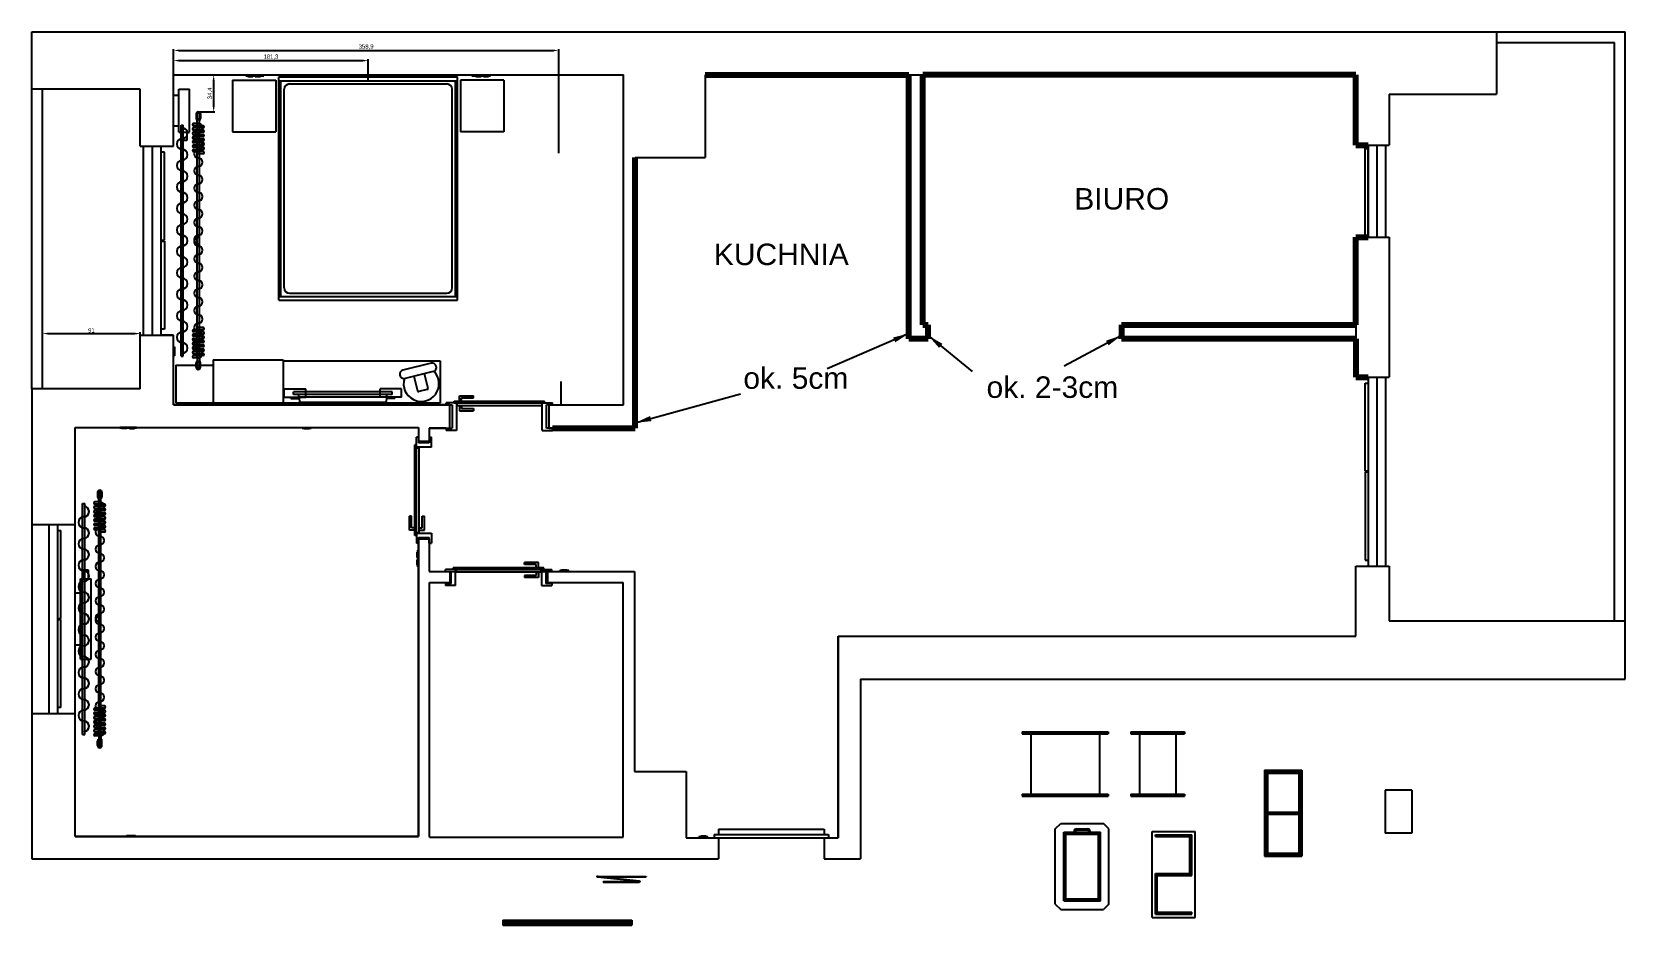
# Model space of a CAD drawing. Header units: millimetres. Extents: x 976 to 9349, y -1578 to 2211.
# Drawn here: x 5119 to 6603, y 1379 to 2211 of the extents above; entities that cross this region are included whole.
import ezdxf

# ---------------------------------------------------------------- set-up
doc = ezdxf.new("R2010")
doc.units = ezdxf.units.MM
for name, color, linetype in [('Drzwi', 34, 'Continuous'), ('Elektryka - obudowy', 174, 'Continuous'), ('Grzejniki', 12, 'Continuous'), ('Listwy', 42, 'Continuous'), ('Meble', 42, 'Continuous'), ('Meble wnętrze', 52, 'Continuous'), ('Okna', 7, 'Continuous'), ('Płytki', 254, 'Continuous'), ('Szkic', 6, 'Continuous'), ('Urządzenia', 183, 'Continuous'), ('Zasłony', 9, 'Continuous'), ('Ściany', 7, 'Continuous')]:
    doc.layers.add(name, color=color, linetype=linetype)
doc.dimstyles.new('ISO-25', dxfattribs={"dimtxt": 4, "dimasz": 5, "dimexe": 1.25, "dimexo": 0.625, "dimgap": 1, "dimtad": 1, "dimtxsty": 'Standard', "dimcen": 2.5, "dimadec": 0, "dimazin": 0, "dimtfac": 1, "dimtmove": 0, "dimatfit": 3, "dimfxl": 1, "dimarcsym": 0})

# ---------------------------------------------------------------- blocks, each defined once
blk = doc.blocks.new('Z$W@#18007')
for p, q in [((5, 75), (15, 75)), ((5, 0), (5, 75)), ((7.5, 75), (7.5, 83)), ((12.5, 83), (7.5, 83)), ((12.5, 75), (12.5, 83)), ((15, 0), (15, 75)), ((0, 61.7), (5, 61.7)), ((0, 13.3), (5, 13.3)), ((5, 0), (15, 0))]:
    blk.add_line(p, q)
blk = doc.blocks.new('Z$W@#11337')
for p, q in [((5, 48), (15, 48)), ((5, 8), (5, 48)), ((15, 8), (15, 48)), ((0, 42.3), (5, 42.3)), ((0, 13.7), (5, 13.7)), ((5, 8), (15, 8)), ((7.5, 8), (7.5, 0)), ((12.5, 0), (7.5, 0)), ((12.5, 8), (12.5, 0))]:
    blk.add_line(p, q)
blk = doc.blocks.new('Z$W@#27753')
for p, q in [((0, 0), (0, 176)), ((8, 0), (8, 176)), ((11, 170.5), (8, 170.5)), ((11, 88.5), (11, 170.5)), ((8, 88.5), (11, 88.5)), ((8, 87.5), (11, 87.5)), ((11, 87.5), (11, 5.5)), ((11, 5.5), (8, 5.5))]:
    blk.add_line(p, q)
blk = doc.blocks.new('Z$W@#10383')
for p, q in [((0, 176), (8, 176)), ((0, 0), (8, 0))]:
    blk.add_line(p, q)
blk.add_blockref('Z$W@#27753', (0, 0))
blk = doc.blocks.new('Z$W@#14945')
for p, q in [((0, 88.5), (0, 170.5)), ((0, 170.5), (3, 170.5)), ((3, 176), (3, 0)), ((11, 176), (11, 0)), ((3, 88.5), (0, 88.5)), ((3, 87.5), (0, 87.5)), ((0, 87.5), (0, 5.5)), ((0, 5.5), (3, 5.5))]:
    blk.add_line(p, q)
blk = doc.blocks.new('Z$W@#8909')
for p, q in [((3, 176), (11, 176)), ((3, 0), (11, 0))]:
    blk.add_line(p, q)
blk.add_blockref('Z$W@#14945', (0, 0))
blk = doc.blocks.new('Z$W@#9758')
for p, q in [((0, 0.3), (0, 82.3)), ((0, 82.3), (3, 82.3)), ((3, 85.6), (3, 0)), ((3, 85.6), (11, 85.6)), ((3, 0.3), (3, 85.3)), ((11, 85.6), (11, 0)), ((3, 0.3), (0, 0.3)), ((3, 0), (11, 0))]:
    blk.add_line(p, q)
blk = doc.blocks.new('Z$W@#24221')
for p, q in [((0, 0), (0, 176)), ((8, 0), (8, 176)), ((8, 170.5), (11, 170.5)), ((11, 88.5), (11, 170.5)), ((8, 88.5), (11, 88.5)), ((8, 87.5), (11, 87.5)), ((11, 5.5), (11, 87.5)), ((11, 5.5), (8, 5.5))]:
    blk.add_line(p, q)
blk = doc.blocks.new('Z$W@#18588')
for p, q in [((0, 176), (8, 176)), ((0, 0), (8, 0))]:
    blk.add_line(p, q)
blk.add_blockref('Z$W@#24221', (0, 0))
blk = doc.blocks.new('Z$W@#16413')
at = {"layer": 'Drzwi'}
for p, q in [((0, 3), (0, 0)), ((0, 3), (106.5, 3)), ((0, 0), (106.5, 0)), ((4, 8), (4, 3)), ((4, 8), (102.5, 8)), ((102.5, 8), (102.5, 3)), ((106.5, 3), (106.5, 0))]:
    blk.add_line(p, q, dxfattribs=at)
blk = doc.blocks.new('Z$W@#23622')
for p, q in [((0, 0), (0, 208)), ((0, 208), (166.5, 208)), ((166.5, 0), (166.5, 208)), ((0, 204.5), (166.5, 204.5)), ((2, 3.5), (2, 204.5)), ((5, 11.5), (5, 196.5)), ((10, 201.5), (156.5, 201.5)), ((161.5, 11.5), (161.5, 196.5)), ((164.5, 3.5), (164.5, 204.5)), ((0, 3.5), (166.5, 3.5)), ((0, 0), (166.5, 0)), ((10, 6.5), (156.5, 6.5))]:
    blk.add_line(p, q)
for centre, start, end in [((10, 196.5), 90, 180), ((156.5, 196.5), 0, 90), ((10, 11.5), 180, 270), ((156.5, 11.5), 270, 0)]:
    blk.add_arc(centre, 5, start, end)
blk = doc.blocks.new('Z$W@#19815')
for p, q in [((0, 39), (0, 0)), ((0, 39), (146.5, 39)), ((146.5, 39), (146.5, 0)), ((0, 0), (146.5, 0))]:
    blk.add_line(p, q)
blk = doc.blocks.new('Z$W@#22888')
for p, q in [((0, 40), (0, 0)), ((0, 40), (65, 40)), ((65, 40), (65, 0)), ((0, 0), (65, 0))]:
    blk.add_line(p, q)
blk = doc.blocks.new('Z$W@#19156')
for p, q in [((0, 35), (0, 0)), ((0, 35), (35, 35)), ((35, 35), (35, 0)), ((0, 0), (35, 0))]:
    blk.add_line(p, q)
blk = doc.blocks.new('Z$W@#16202')
for p, q in [((0, 48.2), (0, 0)), ((0, 48.2), (40.5, 48.2)), ((40.5, 48.2), (40.5, 0)), ((0, 0), (40.5, 0))]:
    blk.add_line(p, q)
blk = doc.blocks.new('Z$W@#22646')
for p, q in [((0, 2.3), (0, 1.3)), ((0, 2.3), (62, 2.3)), ((0, 1.3), (62, 1.3)), ((29, 2.3), (29, 0)), ((29, 0), (31, 0)), ((31, 2.3), (31, 0)), ((49, 2.3), (49, 0)), ((49, 0), (51, 0)), ((51, 2.3), (51, 0)), ((62, 2.3), (62, 1.3))]:
    blk.add_line(p, q)
blk = doc.blocks.new('Z$W@#26362')
for p, q in [((0, 2.5), (92, 2.5)), ((0, 2.5), (0, 0)), ((0, 0), (92, 0)), ((5, 5), (6, 10)), ((5, 5), (87, 5)), ((5, 5), (5, 2.5)), ((6, 10), (86, 10)), ((87, 5), (86, 10)), ((87, 5), (87, 2.5)), ((92, 2.5), (92, 0))]:
    blk.add_line(p, q)
blk = doc.blocks.new('Z$W@#28433')
for p, q in [((12.5, 8), (12.5, 22)), ((13.5, 23), (21.5, 23)), ((22.5, 8), (22.5, 22)), ((1, 4), (1, 4)), ((4, 8), (31, 8)), ((4, 0), (31, 0)), ((35, 4), (35, 4))]:
    blk.add_line(p, q)
for centre, radius, start, end in [((17.5, 16.5), 16.5, 328.8004, 211.1996), ((13.5, 22), 1, 90, 180), ((21.5, 22), 1, 0, 90), ((4, 4), 4, 90, 180), ((4, 4), 4, 180, 270), ((31, 4), 4, 0, 90), ((31, 4), 4, 270, 0)]:
    blk.add_arc(centre, radius, start, end)
blk = doc.blocks.new('Z$W@#29869')
for p, q in [((1, 20), (9, 20)), ((1, 20), (1, 0)), ((9, 20), (9, 0)), ((0, 13.75), (0, 6.25)), ((0, 13.75), (1, 13.75)), ((0, 6.25), (1, 6.25)), ((1, 0), (9, 0))]:
    blk.add_line(p, q)
blk = doc.blocks.new('Z$W@#13655')
for p, q in [((12.5, 21.4), (227.5, 21.4)), ((12.5, 21.4), (12.5, 19.4)), ((12.5, 19.4), (227.5, 19.4)), ((227.5, 21.4), (227.5, 19.4)), ((2, 7.4), (6.3, 7.4)), ((2, 6.4), (6.3, 6.4)), ((2, 4.4), (6.3, 4.4)), ((2, 3.4), (6.3, 3.4)), ((11, 6.4), (8, 6.4)), ((11, 4.4), (8, 4.4)), ((11, 5.4), (11, 9.9)), ((11, 4.4), (11, 6.4)), ((11, 6.4), (229, 6.4)), ((11, 4.4), (229, 4.4)), ((13, 1), (13, 9.9)), ((13, 5.4), (13, 9.9)), ((15, 1), (15, 9.9)), ((15, 5.4), (15, 9.9)), ((17, 1), (17, 9.9)), ((17, 5.4), (17, 9.9)), ((19, 1), (19, 9.9)), ((19, 5.4), (19, 9.9)), ((21, 1), (21, 9.9)), ((21, 5.4), (21, 9.9)), ((23, 1), (23, 9.9)), ((23, 5.4), (23, 9.9)), ((25, 1), (25, 9.9)), ((25, 5.4), (25, 9.9)), ((27, 1), (27, 9.9)), ((27, 5.4), (27, 9.9)), ((29, 1), (29, 9.9)), ((29, 5.4), (29, 9.9)), ((31, 1), (31, 9.9)), ((31, 5.4), (31, 9.9)), ((33, 1), (33, 9.9)), ((33, 5.4), (33, 9.9)), ((35, 5.4), (35, 9.9)), ((35, 1), (35, 5.4)), ((37, 1), (37, 9.9)), ((37, 5.4), (37, 9.9)), ((39, 1), (39, 5.4)), ((201, 1), (201, 5.4)), ((203, 1), (203, 9.9)), ((203, 5.4), (203, 9.9)), ((205, 5.4), (205, 9.9)), ((205, 1), (205, 5.4)), ((207, 1), (207, 9.9)), ((207, 5.4), (207, 9.9)), ((209, 1), (209, 9.9)), ((209, 5.4), (209, 9.9)), ((211, 1), (211, 9.9)), ((211, 5.4), (211, 9.9)), ((213, 1), (213, 9.9)), ((213, 5.4), (213, 9.9)), ((215, 1), (215, 9.9)), ((215, 5.4), (215, 9.9)), ((217, 1), (217, 9.9)), ((217, 5.4), (217, 9.9)), ((219, 1), (219, 9.9)), ((219, 5.4), (219, 9.9)), ((221, 1), (221, 9.9)), ((221, 5.4), (221, 9.9)), ((223, 1), (223, 9.9)), ((223, 5.4), (223, 9.9)), ((225, 1), (225, 9.9)), ((225, 5.4), (225, 9.9)), ((227, 1), (227, 9.9)), ((227, 5.4), (227, 9.9)), ((229, 5.4), (229, 9.9)), ((229, 4.4), (229, 6.4)), ((229, 6.4), (232, 6.4)), ((229, 4.4), (232, 4.4)), ((238, 7.4), (233.7, 7.4)), ((238, 6.4), (233.7, 6.4)), ((238, 4.4), (233.7, 4.4)), ((238, 3.4), (233.7, 3.4))]:
    blk.add_line(p, q)
for centre, radius, start, end in [((20, 20.4), 5, 180, 0), ((30, 20.4), 5, 0, 180), ((40, 20.4), 5, 180, 0), ((50, 20.4), 5, 0, 180), ((60, 20.4), 5, 180, 0), ((70, 20.4), 5, 0, 180), ((80, 20.4), 5, 180, 0), ((90, 20.4), 5, 0, 180), ((100, 20.4), 5, 180, 0), ((110, 20.4), 5, 0, 180), ((120, 20.4), 5, 180, 0), ((130, 20.4), 5, 0, 180), ((140, 20.4), 5, 180, 0), ((150, 20.4), 5, 0, 180), ((160, 20.4), 5, 180, 0), ((170, 20.4), 5, 0, 180), ((180, 20.4), 5, 180, 0), ((190, 20.4), 5, 0, 180), ((200, 20.4), 5, 180, 0), ((210, 20.4), 5, 0, 180), ((220, 20.4), 5, 180, 0), ((2, 5.4), 2, 90, 270), ((2, 5.4), 1, 90, 270), ((6.3, 5.4), 2, 30, 90), ((6.3, 5.4), 1, 270, 90), ((6.3, 5.4), 2, 270, 330), ((12, 9.9), 1, 0, 180), ((15, 5.4), 4, 180, 0), ((14, 1), 1, 180, 0), ((16, 9.9), 1, 0, 180), ((18, 1), 1, 180, 0), ((20, 9.9), 1, 0, 180), ((23, 5.4), 4, 0, 180), ((22, 1), 1, 180, 0), ((24, 9.9), 1, 0, 180), ((26, 1), 1, 180, 0), ((28, 9.9), 1, 0, 180), ((31, 5.4), 4, 180, 0), ((30, 1), 1, 180, 0), ((32, 9.9), 1, 0, 180), ((34, 1), 1, 180, 0), ((36, 9.9), 1, 0, 180), ((39, 5.4), 4, 0, 180), ((38, 1), 1, 180, 0), ((47, 5.4), 4, 180, 0), ((55, 5.4), 4, 0, 180), ((63, 5.4), 4, 180, 0), ((71, 5.4), 4, 0, 180), ((79, 5.4), 4, 180, 0), ((87, 5.4), 4, 0, 180), ((95, 5.4), 4, 180, 0), ((103, 5.4), 4, 0, 180), ((111, 5.4), 4, 180, 0), ((119, 5.4), 4, 0, 180), ((121, 5.4), 4, 0, 180), ((129, 5.4), 4, 180, 0), ((137, 5.4), 4, 0, 180), ((145, 5.4), 4, 180, 0), ((153, 5.4), 4, 0, 180), ((161, 5.4), 4, 180, 0), ((169, 5.4), 4, 0, 180), ((177, 5.4), 4, 180, 0), ((185, 5.4), 4, 0, 180), ((193, 5.4), 4, 180, 0), ((201, 5.4), 4, 0, 180), ((202, 1), 1, 180, 0), ((204, 9.9), 1, 0, 180), ((209, 5.4), 4, 180, 0), ((209, 5.4), 4, 180, 0), ((206, 1), 1, 180, 0), ((208, 9.9), 1, 0, 180), ((210, 1), 1, 180, 0), ((212, 9.9), 1, 0, 180), ((217, 5.4), 4, 0, 180), ((214, 1), 1, 180, 0), ((216, 9.9), 1, 0, 180), ((218, 1), 1, 180, 0), ((220, 9.9), 1, 0, 180), ((225, 5.4), 4, 180, 0), ((225, 5.4), 4, 180, 0), ((222, 1), 1, 180, 0), ((224, 9.9), 1, 0, 180), ((226, 1), 1, 180, 0), ((228, 9.9), 1, 0, 180), ((233.7, 5.4), 2, 90, 150), ((233.7, 5.4), 2, 210, 270), ((233.7, 5.4), 1, 90, 270), ((238, 5.4), 2, 270, 90), ((238, 5.4), 1, 270, 90)]:
    blk.add_arc(centre, radius, start, end)
blk = doc.blocks.new('Z$W@#10035')
for p, q in [((0, 1.5), (0, 0.6)), ((0, 1.5), (22.6, 1.5)), ((0, 0.6), (22.6, 0.6)), ((1.75, 0.6), (1.75, 0)), ((1.75, 0), (6.65, 0)), ((6.65, 0.6), (6.65, 0)), ((8.85, 0.6), (8.85, 0)), ((8.85, 0), (13.75, 0)), ((13.75, 0.6), (13.75, 0)), ((15.95, 0.6), (15.95, 0)), ((15.95, 0), (20.85, 0)), ((20.85, 0.6), (20.85, 0)), ((22.6, 1.5), (22.6, 0.6))]:
    blk.add_line(p, q)
blk = doc.blocks.new('Z$W@#1792')
for p, q in [((0, 1.5), (0, 0.6)), ((0, 1.5), (8.4, 1.5)), ((0, 0.6), (8.4, 0.6)), ((1.75, 0.6), (1.75, 0)), ((1.75, 0), (6.65, 0)), ((6.65, 0.6), (6.65, 0)), ((8.4, 1.5), (8.4, 0.6))]:
    blk.add_line(p, q)
blk = doc.blocks.new('Z$W@#19311')
for p, q in [((0, 1), (0, 0.1)), ((0, 1), (8.4, 1)), ((0, 0.1), (8.4, 0.1)), ((1.95, 0.1), (1.95, 0)), ((1.95, 0), (6.45, 0)), ((6.45, 0.1), (6.45, 0)), ((8.4, 1), (8.4, 0.1))]:
    blk.add_line(p, q)
blk = doc.blocks.new('Z$W@#16244')
for p, q in [((0, 1.5), (0, 0.6)), ((0, 1.5), (15.5, 1.5)), ((0, 0.6), (15.5, 0.6)), ((1.75, 0.6), (1.75, 0)), ((1.75, 0), (6.65, 0)), ((6.65, 0.6), (6.65, 0)), ((8.85, 0.6), (8.85, 0)), ((8.85, 0), (13.75, 0)), ((13.75, 0.6), (13.75, 0)), ((15.5, 1.5), (15.5, 0.6))]:
    blk.add_line(p, q)
blk = doc.blocks.new('Z$W@#30383')
for p, q in [((0, 1), (0, 0.1)), ((0, 1), (15.5, 1)), ((0, 0.1), (15.5, 0.1)), ((1.95, 0.1), (1.95, 0)), ((6.45, 0), (1.95, 0)), ((6.45, 0.1), (6.45, 0)), ((9.05, 0.1), (9.05, 0)), ((9.05, 0), (13.55, 0)), ((13.55, 0.1), (13.55, 0)), ((15.5, 1), (15.5, 0.1))]:
    blk.add_line(p, q)
blk = doc.blocks.new('Z$W@#18128')
for p, q in [((0, 1.5), (0, 0.6)), ((0, 1.5), (8.4, 1.5)), ((0, 0.6), (8.4, 0.6)), ((1.75, 0.6), (1.75, 0)), ((1.75, 0), (6.65, 0)), ((6.65, 0.6), (6.65, 0)), ((8.4, 1.5), (8.4, 0.6))]:
    blk.add_line(p, q)
blk = doc.blocks.new('Z$W@#24129')
for p, q in [((12.35, 32.2), (25.35, 32.2)), ((12.35, 27.2), (12.35, 32.2)), ((14.35, 30.2), (25.35, 30.2)), ((14.35, 27.2), (14.35, 30.2)), ((25.35, 30.2), (25.35, 32.2)), ((0, 23.7), (0, 25.7)), ((9.5, 25.7), (0, 25.7)), ((0, 23.7), (5.5, 23.7)), ((5.5, 23.7), (5.5, 2)), ((7.35, 25.7), (7.35, 27.2)), ((7.35, 27.2), (91.65, 27.2)), ((7.35, 25.7), (91.65, 25.7)), ((9.5, 25.7), (9.5, 0)), ((10, 25.7), (10, 23.2)), ((10, 23.2), (89, 23.2)), ((12.35, 23.2), (12.35, 18.2)), ((12.35, 18.2), (25.35, 18.2)), ((14.35, 23.2), (14.35, 20.2)), ((14.35, 20.2), (25.35, 20.2)), ((25.35, 20.2), (25.35, 18.2)), ((89, 25.7), (89, 23.2)), ((89.5, 0), (89.5, 25.7)), ((89.5, 25.7), (99, 25.7)), ((91.65, 25.7), (91.65, 27.2)), ((99, 23.7), (93.5, 23.7)), ((93.5, 2), (93.5, 23.7)), ((99, 23.7), (99, 25.7)), ((0, 2), (5.5, 2)), ((0, 2), (0, 0)), ((9.5, 0), (0, 0)), ((89.5, 0), (99, 0)), ((99, 2), (93.5, 2)), ((99, 2), (99, 0))]:
    blk.add_line(p, q)
blk = doc.blocks.new('Z$W@#22296')
for p, q in [((0, 12), (0, 14)), ((0, 12), (5.5, 12)), ((0, 2), (5.5, 2)), ((0, 2), (0, 0)), ((5.5, 12), (5.5, 2))]:
    blk.add_line(p, q)
at = {"layer": 'Drzwi'}
for p, q in [((7.35, 14), (7.35, 15.5)), ((7.35, 15.5), (91.65, 15.5)), ((12.35, 20.5), (25.35, 20.5)), ((12.35, 15.5), (12.35, 20.5)), ((14.35, 18.5), (25.35, 18.5)), ((14.35, 15.5), (14.35, 18.5)), ((25.35, 18.5), (25.35, 20.5)), ((91.65, 14), (91.65, 15.5)), ((9.5, 14), (0, 14)), ((9.5, 0), (0, 0)), ((7.35, 14), (91.65, 14)), ((9.5, 14), (9.5, 0)), ((10, 14), (10, 11.5)), ((10, 11.5), (89, 11.5)), ((12.35, 11.5), (12.35, 6.5)), ((12.35, 6.5), (25.35, 6.5)), ((14.35, 11.5), (14.35, 8.5)), ((14.35, 8.5), (25.35, 8.5)), ((25.35, 8.5), (25.35, 6.5)), ((89, 14), (89, 11.5)), ((89.5, 0), (89.5, 14)), ((89.5, 14), (99, 14)), ((89.5, 0), (99, 0)), ((99, 12), (93.5, 12)), ((93.5, 2), (93.5, 12)), ((99, 2), (93.5, 2)), ((99, 12), (99, 14)), ((99, 2), (99, 0))]:
    blk.add_line(p, q, dxfattribs=at)
blk = doc.blocks.new('Z$W@#29855')
for p, q in [((0, 13), (0, 15)), ((9.5, 15), (0, 15)), ((7.35, 15), (7.35, 16.5)), ((9.5, 15), (9.5, 0)), ((10, 15), (10, 12.5)), ((12.35, 16.5), (12.35, 21.5)), ((14.35, 16.5), (14.35, 19.5)), ((0, 13), (5.5, 13)), ((0, 2), (5.5, 2)), ((0, 2), (0, 0)), ((9.5, 0), (0, 0)), ((5.5, 13), (5.5, 2)), ((12.35, 12.5), (12.35, 7.5)), ((14.35, 12.5), (14.35, 9.5))]:
    blk.add_line(p, q)
at = {"layer": 'Drzwi'}
for p, q in [((7.35, 16.5), (91.65, 16.5)), ((7.35, 15), (91.65, 15)), ((12.35, 21.5), (25.35, 21.5)), ((14.35, 19.5), (25.35, 19.5)), ((25.35, 19.5), (25.35, 21.5)), ((89, 15), (89, 12.5)), ((89.5, 0), (89.5, 15)), ((89.5, 15), (99, 15)), ((91.65, 15), (91.65, 16.5)), ((99, 13), (99, 15)), ((10, 12.5), (89, 12.5)), ((12.35, 7.5), (25.35, 7.5)), ((14.35, 9.5), (25.35, 9.5)), ((25.35, 9.5), (25.35, 7.5)), ((89.5, 0), (99, 0)), ((99, 13), (93.5, 13)), ((93.5, 2), (93.5, 13)), ((99, 2), (93.5, 2)), ((99, 2), (99, 0))]:
    blk.add_line(p, q, dxfattribs=at)
blk = doc.blocks.new('*D603')
at = {"color": 0, "lineweight": -2}
for p, q in [((5250.7, 2171.2), (5250.7, 2194.7)), ((5255.7, 2193.4), (5604.6, 2193.4)), ((5609.6, 2097.8), (5609.6, 2194.7))]:
    blk.add_line(p, q, dxfattribs=at)
at = {"color": 0}
for points in [[(5255.7, 2194.2), (5255.7, 2192.6), (5250.7, 2193.4)], [(5604.6, 2192.6), (5604.6, 2194.2), (5609.6, 2193.4)]]:
    blk.add_solid(points, dxfattribs=at)
at = {"layer": 'Defpoints', "color": 0}
for p in [(5609.6, 2193.4), (5250.7, 2170.6), (5609.6, 2097.2)]:
    blk.add_point(p, dxfattribs=at)
at = {"color": 0, "insert": (5430.1, 2196.7), "char_height": 4, "attachment_point": 5}
blk.add_mtext('358,9', dxfattribs=at)
blk = doc.blocks.new('*D604')
at = {"color": 0, "lineweight": -2}
for p, q in [((132, 787.3), (132, 806.6)), ((137, 805.3), (308.3, 805.3)), ((313.3, 787.2), (313.3, 806.6))]:
    blk.add_line(p, q, dxfattribs=at)
at = {"color": 0}
for points in [[(137, 806.2), (137, 804.5), (132, 805.3)], [(308.3, 804.5), (308.3, 806.2), (313.3, 805.3)]]:
    blk.add_solid(points, dxfattribs=at)
at = {"layer": 'Defpoints', "color": 0}
for p in [(313.3, 805.3), (132, 786.7), (313.3, 786.6)]:
    blk.add_point(p, dxfattribs=at)
at = {"color": 0, "insert": (222.7, 808.7), "char_height": 4, "attachment_point": 5}
blk.add_mtext('181,3', dxfattribs=at)
blk = doc.blocks.new('*D605')
at = {"color": 0, "lineweight": -2}
for p, q in [((158.8, 792), (170.6, 792)), ((169.4, 762.6), (169.4, 787)), ((155.6, 757.6), (170.6, 757.6))]:
    blk.add_line(p, q, dxfattribs=at)
at = {"color": 0}
for points in [[(170.2, 787), (168.5, 787), (169.4, 792)], [(168.5, 762.6), (170.2, 762.6), (169.4, 757.6)]]:
    blk.add_solid(points, dxfattribs=at)
at = {"layer": 'Defpoints', "color": 0}
for p in [(158.2, 792), (169.4, 792), (155, 757.6)]:
    blk.add_point(p, dxfattribs=at)
at = {"color": 0, "insert": (166, 774.8), "char_height": 4, "attachment_point": 5, "rotation": 90}
blk.add_mtext('34,4', dxfattribs=at)
blk = doc.blocks.new('*D612')
at = {"layer": 'Defpoints', "color": 0}
for p in [(101, 551), (101, 524.6), (10, 519.4)]:
    blk.add_point(p, dxfattribs=at)
at = {"layer": 'Szkic', "color": 0, "lineweight": -2}
for p, q in [((10, 520.1), (10, 552.3)), ((15, 551), (96, 551)), ((101, 525.2), (101, 552.3))]:
    blk.add_line(p, q, dxfattribs=at)
at = {"layer": 'Szkic', "color": 0}
for points in [[(15, 551.9), (15, 550.2), (10, 551)], [(96, 550.2), (96, 551.9), (101, 551)]]:
    blk.add_solid(points, dxfattribs=at)
at = {"layer": 'Szkic', "color": 0, "insert": (55.5, 554), "char_height": 4, "attachment_point": 5}
blk.add_mtext('91', dxfattribs=at)

msp = doc.modelspace()

# ---------------------------------------------------------------- linework, layer by layer
for p, q in [((5118.697, 2210.704), (6483.197, 2210.704)), ((6483.197, 2210.704), (6483.197, 2152.604)), ((6483.197, 2210.704), (6602.997, 2210.704)), ((6483.197, 2200.704), (6592.997, 2200.704)), ((6592.997, 1662.104), (6592.997, 2200.704)), ((6602.997, 1607.804), (6602.997, 2210.704)), ((5250.697, 2170.604), (5669.997, 2170.604)), ((5669.997, 1863.204), (5669.997, 2170.604)), ((5745.797, 2170.704), (6352.197, 2170.704)), ((5745.797, 2170.704), (5745.797, 2093.704)), ((5935.797, 1924.704), (5935.797, 2170.704)), ((5935.797, 1924.704), (5935.797, 2170.704)), ((5948.797, 2170.704), (5948.797, 1937.704)), ((6352.197, 2170.704), (5948.797, 2170.704)), ((5948.797, 2170.704), (5948.797, 1937.704)), ((6352.197, 2170.704), (6352.197, 2105.204)), ((6352.197, 2105.204), (6352.197, 2170.704)), ((6383.197, 2152.604), (6483.197, 2152.604)), ((6383.197, 2152.604), (6383.197, 2105.204)), ((5680.797, 2093.704), (5680.797, 1841.504)), ((5680.797, 2093.704), (5680.797, 1841.504)), ((5680.797, 2093.704), (5745.797, 2093.704)), ((6352.197, 2105.204), (6383.197, 2105.204)), ((6363.697, 2105.204), (6352.197, 2105.204)), ((6380.197, 2019.604), (6380.197, 2105.204)), ((6352.197, 2019.604), (6383.197, 2019.604)), ((6352.197, 2019.604), (6352.197, 1889.104)), ((6352.197, 2019.604), (6363.697, 2019.604)), ((6383.197, 2019.604), (6383.197, 1889.104)), ((5948.797, 1937.704), (5953.797, 1937.704)), ((5948.797, 1937.704), (5953.797, 1937.704)), ((5953.797, 1937.704), (5953.797, 1924.704)), ((5935.797, 1924.704), (5953.797, 1924.704)), ((5953.797, 1924.704), (5935.797, 1924.704)), ((6133.797, 1924.704), (6352.197, 1924.704)), ((6352.197, 1924.704), (6133.797, 1924.704)), ((6352.197, 1889.104), (6352.197, 1924.704)), ((5611.428, 1885.131), (5611.428, 1863.204)), ((5669.997, 1863.204), (5669.997, 1885.204)), ((6352.197, 1889.104), (6383.197, 1889.104)), ((6363.697, 1889.104), (6352.197, 1889.104)), ((6380.197, 1713.104), (6380.197, 1889.104)), ((5600.497, 1863.204), (5669.997, 1863.204)), ((5600.497, 1841.504), (5600.497, 1863.204)), ((5600.497, 1863.204), (5669.997, 1863.204)), ((5600.497, 1841.504), (5680.797, 1841.504)), ((5680.797, 1841.504), (5603.747, 1841.504)), ((5507.997, 1707.904), (5598.947, 1707.904)), ((5549.997, 1707.904), (5597.894, 1707.904)), ((5597.947, 1707.904), (5597.947, 1696.904)), ((5598.947, 1707.904), (5598.947, 1697.904)), ((5598.947, 1707.904), (5680.197, 1707.904)), ((5602.972, 1707.904), (5680.197, 1707.904)), ((5680.197, 1707.904), (5680.197, 1521.704)), ((5680.197, 1707.904), (5680.197, 1523.504)), ((6352.197, 1713.104), (6383.197, 1713.104)), ((6352.197, 1647.804), (6352.197, 1713.104)), ((6352.197, 1647.804), (6352.197, 1713.104)), ((6352.197, 1713.104), (6363.697, 1713.104)), ((6383.197, 1713.104), (6383.197, 1662.104)), ((5598.947, 1697.904), (5669.497, 1697.904)), ((5669.497, 1460.604), (5669.497, 1697.904)), ((5869.897, 1647.804), (5869.897, 1647.904)), ((5869.897, 1647.804), (5869.897, 1459.904)), ((5869.897, 1647.804), (6352.197, 1647.804)), ((5869.897, 1459.904), (5869.897, 1647.804)), ((5869.897, 1647.804), (6352.197, 1647.804)), ((6383.197, 1662.104), (6602.997, 1662.104)), ((5890.797, 1607.804), (6602.997, 1607.804)), ((5890.797, 1607.804), (5890.797, 1440.204)), ((6089.657, 1465.274), (6089.657, 1465.774)), ((6089.657, 1465.274), (6090.657, 1465.274)), ((6090.657, 1465.274), (6090.657, 1465.774)), ((6092.157, 1468.274), (6102.157, 1468.274)), ((6092.157, 1467.274), (6102.157, 1467.274)), ((6103.657, 1465.274), (6103.657, 1465.774)), ((6104.657, 1465.274), (6103.657, 1465.274)), ((6104.657, 1465.274), (6104.657, 1465.774))]:
    msp.add_line(p, q)
at = {"color": 1}
for p, q in [((6379.379, 1504.22), (6379.379, 1464.22)), ((6404.379, 1504.22), (6379.379, 1504.22)), ((6404.379, 1504.22), (6404.379, 1464.22)), ((6404.379, 1464.22), (6379.379, 1464.22))]:
    msp.add_line(p, q, dxfattribs=at)
for centre, radius, start, end in [((6092.157, 1465.774), 2.5, 90, 180), ((6092.157, 1465.774), 1.5, 90, 180), ((6102.157, 1465.774), 2.5, 0, 90), ((6102.157, 1465.774), 1.5, 0, 90)]:
    msp.add_arc(centre, radius, start, end)
at = {"layer": 'Listwy'}
for p, q in [((5250.697, 2104.204), (5250.697, 2170.604)), ((5250.697, 2170.604), (5559.497, 2170.604)), ((5239.197, 2104.204), (5250.697, 2104.204)), ((5250.697, 1928.204), (5239.197, 1928.204)), ((5250.697, 1863.204), (5250.697, 1928.204)), ((5507.997, 1863.204), (5250.697, 1863.204)), ((5158.947, 1461.104), (5158.947, 1842.304)), ((5158.947, 1842.304), (5478.947, 1842.304)), ((5478.947, 1842.304), (5478.947, 1829.304)), ((5504.747, 1841.504), (5488.947, 1841.504)), ((5488.947, 1841.504), (5488.947, 1833.304)), ((5478.947, 1738.304), (5478.947, 1461.104)), ((5488.947, 1734.304), (5488.947, 1707.904)), ((5488.947, 1707.904), (5503.972, 1707.904)), ((5728.397, 1521.704), (5728.397, 1459.904)), ((5478.947, 1461.104), (5158.947, 1461.104)), ((5728.397, 1459.904), (5758.397, 1459.904)), ((5856.897, 1459.904), (5869.897, 1459.904))]:
    msp.add_line(p, q, dxfattribs=at)
at = {"layer": 'Meble wnętrze', "lineweight": 100}
for p, q in [((5935.797, 1924.704), (5935.797, 1929.704)), ((5953.797, 1924.704), (5935.797, 1924.704)), ((5953.797, 1924.704), (5953.797, 1927.704)), ((6133.797, 1924.704), (6133.797, 1927.704)), ((6352.197, 1924.704), (6133.797, 1924.704)), ((6352.197, 1924.704), (6352.197, 1889.104)), ((6352.197, 1924.704), (6352.197, 1889.104)), ((6352.197, 1889.104), (6363.697, 1889.104)), ((5603.747, 1841.504), (5680.797, 1841.504)), ((5680.797, 1841.504), (5680.797, 1846.504))]:
    msp.add_line(p, q, dxfattribs=at)
at = {"layer": 'Płytki', "color": 254, "lineweight": 100, "true_color": 0xdddddd}
for p, q in [((5745.797, 2170.704), (5935.797, 2170.704)), ((5935.797, 1929.704), (5935.797, 2170.704)), ((5680.797, 1846.504), (5680.797, 2093.704))]:
    msp.add_line(p, q, dxfattribs=at)
at = {"layer": 'Płytki', "lineweight": 100}
for p, q in [((6352.197, 2170.704), (5948.797, 2170.704)), ((5948.797, 1937.704), (5948.797, 2170.704)), ((6352.197, 2105.204), (6352.197, 2170.704)), ((6352.197, 2105.204), (6363.697, 2105.204)), ((6352.197, 1937.704), (6352.197, 2019.604)), ((6352.197, 2019.604), (6363.697, 2019.604)), ((5948.797, 1937.704), (5953.797, 1937.704)), ((5953.797, 1927.704), (5953.797, 1937.704)), ((6133.797, 1937.704), (6352.197, 1937.704)), ((6133.797, 1937.704), (6133.797, 1927.954)), ((6133.797, 1937.704), (6352.197, 1937.704))]:
    msp.add_line(p, q, dxfattribs=at)
at = {"layer": 'Płytki'}
for p, q in [((5508.997, 1707.904), (5549.997, 1707.904)), ((5508.997, 1707.904), (5508.997, 1696.904)), ((5728.397, 1459.904), (5869.897, 1459.904))]:
    msp.add_line(p, q, dxfattribs=at)
at = {"layer": 'Szkic'}
for p, q in [((6041.254, 1558.695), (6121.254, 1558.695)), ((6041.254, 1558.695), (6041.254, 1556.895)), ((6046.254, 1558.695), (6046.254, 1556.895)), ((6116.254, 1558.695), (6116.254, 1556.895)), ((6121.254, 1558.695), (6121.254, 1556.895)), ((6142.467, 1558.695), (6192.467, 1558.695)), ((6142.467, 1558.695), (6142.467, 1556.895)), ((6147.467, 1558.695), (6147.467, 1556.895)), ((6187.467, 1558.695), (6187.467, 1556.895)), ((6192.467, 1558.695), (6192.467, 1556.895)), ((6192.467, 1558.695), (6192.467, 1556.895)), ((6041.254, 1556.895), (6121.254, 1556.895)), ((6049.254, 1556.895), (6049.254, 1500.495)), ((6113.254, 1556.895), (6113.254, 1500.495)), ((6142.467, 1556.895), (6192.467, 1556.895)), ((6150.467, 1556.895), (6150.467, 1500.495)), ((6184.467, 1556.895), (6184.467, 1500.495)), ((6266.952, 1522.982), (6266.952, 1442.982)), ((6266.952, 1522.982), (6301.952, 1522.982)), ((6267.952, 1521.982), (6267.952, 1443.982)), ((6267.952, 1521.982), (6300.952, 1521.982)), ((6267.952, 1520.182), (6300.952, 1520.182)), ((6269.752, 1521.982), (6269.752, 1443.982)), ((6299.152, 1521.982), (6299.152, 1443.982)), ((6300.952, 1521.982), (6300.952, 1443.982)), ((6301.952, 1522.982), (6301.952, 1442.982)), ((6041.254, 1500.495), (6121.254, 1500.495)), ((6041.254, 1500.495), (6041.254, 1498.695)), ((6046.254, 1500.495), (6046.254, 1498.695)), ((6116.254, 1500.495), (6116.254, 1498.695)), ((6121.254, 1500.495), (6121.254, 1498.695)), ((6142.467, 1500.495), (6192.467, 1500.495)), ((6142.467, 1500.495), (6142.467, 1498.695)), ((6147.467, 1500.495), (6147.467, 1498.695)), ((6187.467, 1500.495), (6187.467, 1498.695)), ((6192.467, 1500.495), (6192.467, 1498.695)), ((6041.254, 1498.695), (6121.254, 1498.695)), ((6142.467, 1498.695), (6192.467, 1498.695)), ((6072.157, 1468.274), (6077.157, 1473.274)), ((6077.157, 1473.274), (6117.157, 1473.274)), ((6122.157, 1468.274), (6117.157, 1473.274)), ((6267.952, 1483.882), (6300.952, 1483.882)), ((6267.952, 1482.082), (6300.952, 1482.082)), ((6072.157, 1398.274), (6072.157, 1468.274)), ((6080.157, 1401.274), (6080.157, 1465.274)), ((6080.157, 1465.274), (6114.157, 1465.274)), ((6080.157, 1463.474), (6114.157, 1463.474)), ((6081.957, 1401.274), (6081.957, 1463.474)), ((6090.657, 1465.274), (6103.657, 1465.274)), ((6112.357, 1401.274), (6112.357, 1463.474)), ((6114.157, 1401.274), (6114.157, 1465.274)), ((6122.157, 1398.274), (6122.157, 1468.274)), ((6162.363, 1385.852), (6162.363, 1465.852)), ((6162.363, 1465.852), (6202.363, 1465.852)), ((6165.363, 1462.852), (6199.363, 1462.852)), ((6165.363, 1461.052), (6165.363, 1462.852)), ((6165.363, 1461.052), (6197.563, 1461.052)), ((6197.563, 1424.952), (6197.563, 1462.852)), ((6199.363, 1424.952), (6199.363, 1462.852)), ((6202.363, 1385.852), (6202.363, 1465.852)), ((6266.952, 1442.982), (6301.952, 1442.982)), ((6267.952, 1445.782), (6300.952, 1445.782)), ((6267.952, 1443.982), (6300.952, 1443.982)), ((6165.363, 1426.752), (6197.563, 1426.752)), ((6165.363, 1388.852), (6165.363, 1426.752)), ((6167.163, 1388.852), (6167.163, 1426.752)), ((6167.163, 1424.952), (6199.363, 1424.952)), ((5645.561, 1423.991), (5691.061, 1423.991)), ((5645.561, 1423.991), (5645.561, 1423.591)), ((5645.561, 1423.591), (5691.061, 1423.591)), ((5645.777, 1423.151), (5645.819, 1423.549)), ((5684.77, 1419.126), (5645.777, 1423.151)), ((5684.811, 1419.524), (5645.819, 1423.549)), ((5650.802, 1419.104), (5684.502, 1419.104)), ((5650.802, 1419.104), (5650.802, 1418.704)), ((5650.802, 1418.704), (5684.502, 1418.704)), ((5684.502, 1419.104), (5684.502, 1418.704)), ((5684.77, 1419.126), (5684.811, 1419.524)), ((5691.061, 1423.991), (5691.061, 1423.591)), ((6072.157, 1398.274), (6077.157, 1393.274)), ((6080.157, 1401.274), (6114.157, 1401.274)), ((6081.957, 1403.074), (6112.357, 1403.074)), ((6122.157, 1398.274), (6117.157, 1393.274)), ((5557.51, 1383.288), (5557.51, 1378.588)), ((5557.51, 1383.288), (5677.51, 1383.288)), ((5557.51, 1382.788), (5677.51, 1382.788)), ((5557.51, 1381.788), (5677.51, 1381.788)), ((5557.51, 1381.288), (5677.51, 1381.288)), ((5557.51, 1380.588), (5677.51, 1380.588)), ((5622.51, 1383.288), (5622.51, 1378.588)), ((5677.51, 1383.288), (5677.51, 1378.588)), ((6077.157, 1393.274), (6117.157, 1393.274)), ((6162.363, 1385.852), (6202.363, 1385.852)), ((6165.363, 1388.852), (6199.363, 1388.852)), ((6167.163, 1390.652), (6199.363, 1390.652)), ((6199.363, 1388.852), (6199.363, 1390.652)), ((5557.51, 1380.088), (5677.51, 1380.088)), ((5557.51, 1379.088), (5677.51, 1379.088)), ((5557.51, 1378.588), (5677.51, 1378.588))]:
    msp.add_line(p, q, dxfattribs=at)
for centre in [(5645.561, 1423.791), (5684.77, 1419.126)]:
    msp.add_circle(centre, 0.5, dxfattribs=at)
at = {"layer": 'Ściany'}
for p, q in [((5118.697, 1878.204), (5118.697, 2210.704)), ((5250.697, 2104.204), (5250.697, 2170.604)), ((5219.697, 2157.204), (5118.697, 2157.204)), ((5128.697, 1878.204), (5128.697, 2157.204)), ((5219.697, 2104.204), (5219.697, 2157.204)), ((5219.697, 2104.204), (5250.697, 2104.204)), ((5222.697, 1928.204), (5222.697, 2104.204)), ((5219.697, 1928.204), (5250.697, 1928.204)), ((5219.697, 1878.204), (5219.697, 1928.204)), ((5250.697, 1863.204), (5250.697, 1928.204)), ((5219.697, 1878.204), (5118.697, 1878.204)), ((5118.697, 1878.204), (5118.697, 1440.204)), ((5250.697, 1863.204), (5507.997, 1863.204)), ((5507.997, 1841.504), (5507.997, 1863.204)), ((5158.947, 1461.104), (5158.947, 1842.304)), ((5158.947, 1842.304), (5478.947, 1842.304)), ((5478.947, 1842.304), (5478.947, 1829.304)), ((5488.947, 1841.504), (5507.997, 1841.504)), ((5488.947, 1841.504), (5488.947, 1829.304)), ((5478.947, 1829.304), (5488.947, 1829.304)), ((5118.697, 1751.804), (5158.947, 1751.804)), ((5478.947, 1738.304), (5488.947, 1738.304)), ((5478.947, 1461.104), (5478.947, 1738.304)), ((5488.947, 1738.304), (5488.947, 1707.904)), ((5488.947, 1707.904), (5507.997, 1707.904)), ((5507.997, 1707.904), (5507.997, 1697.904)), ((5488.997, 1697.904), (5507.997, 1697.904)), ((5488.997, 1460.604), (5488.997, 1697.904)), ((5118.697, 1575.804), (5158.947, 1575.804)), ((5680.197, 1521.704), (5728.397, 1521.704)), ((5728.397, 1521.704), (5728.397, 1459.904)), ((5158.947, 1461.104), (5478.947, 1461.104)), ((5488.997, 1460.604), (5669.497, 1460.604)), ((5728.397, 1459.904), (5758.397, 1459.904)), ((5758.397, 1459.904), (5758.397, 1440.204)), ((5856.897, 1459.904), (5856.897, 1440.204)), ((5856.897, 1459.904), (5869.897, 1459.904)), ((5118.697, 1440.204), (5758.397, 1440.204)), ((5856.897, 1440.204), (5890.797, 1440.204))]:
    msp.add_line(p, q, dxfattribs=at)

# ---------------------------------------------------------------- block references
for name, p in [('Z$W@#9758', (6360.697, 2019.604)), ('Z$W@#19311', (5940.597, 1923.704)), ('Z$W@#8909', (6360.697, 1713.104)), ('Z$W@#24129', (5504.747, 1839.504)), ('Z$W@#10035', (5609.089, 1840.004)), ('Z$W@#1792', (5667.559, 1840.004)), ('Z$W@#16413', (5754.397, 1459.904))]:
    msp.add_blockref(name, p)
for p, rotation in [((6350.697, 2014.604), 270), ((5618.947, 1709.404), 180)]:
    msp.add_blockref('Z$W@#18128', p, dxfattribs=dict(rotation=rotation))
at = {"xscale": -0.9999999999999996}
msp.add_blockref('Z$W@#29855', (5602.972, 1694.904), dxfattribs=at)
at = {"layer": 'Drzwi', "rotation": 90}
msp.add_blockref('Z$W@#22296', (5490.947, 1734.304), dxfattribs=at)
at = {"layer": 'Elektryka - obudowy'}
for name, p in [('Z$W@#16244', (5317.997, 2169.104)), ('Z$W@#19311', (5326.497, 2169.604)), ('Z$W@#19311', (5528.497, 2169.604)), ('Z$W@#16244', (5530.497, 2169.104)), ('Z$W@#19311', (5370.547, 1841.304))]:
    msp.add_blockref(name, p, dxfattribs=at)
at = {"layer": 'Elektryka - obudowy', "xscale": -1}
for p, rotation in [((5251.697, 1917.404), 90), ((5294.697, 1864.204), -180), ((5206.947, 1462.104), -180)]:
    msp.add_blockref('Z$W@#19311', p, dxfattribs=dict(at, rotation=rotation))
at = {"layer": 'Elektryka - obudowy'}
for name, p, rotation in [('Z$W@#30383', (5422.697, 1864.204), 180), ('Z$W@#16244', (5499.247, 1864.704), 180), ('Z$W@#16244', (5477.447, 1727.804), -90.00000000000001), ('Z$W@#1792', (5748.497, 1461.404), 180)]:
    msp.add_blockref(name, p, dxfattribs=dict(at, rotation=rotation))
at = {"layer": 'Elektryka - obudowy', "xscale": -1}
msp.add_blockref('Z$W@#30383', (5216.147, 1841.304), dxfattribs=at)
at = {"layer": 'Grzejniki'}
for name, p in [('Z$W@#11337', (5250.697, 2109.404)), ('Z$W@#18007', (5158.947, 1626.304))]:
    msp.add_blockref(name, p, dxfattribs=at)
at = {"layer": 'Meble'}
for name, p in [('Z$W@#23622', (5348.747, 1960.704)), ('Z$W@#16202', (5305.497, 2117.504)), ('Z$W@#19156', (5252.697, 1865.204)), ('Z$W@#22888', (5287.697, 1865.204)), ('Z$W@#19815', (5352.697, 1865.204))]:
    msp.add_blockref(name, p, dxfattribs=at)
at = {"layer": 'Meble', "xscale": -1}
msp.add_blockref('Z$W@#16202', (5558.497, 2117.504), dxfattribs=at)
at = {"layer": 'Okna'}
for name, p in [('Z$W@#10383', (5231.197, 1928.204)), ('Z$W@#18588', (5134.822, 1575.804))]:
    msp.add_blockref(name, p, dxfattribs=at)
at = {"layer": 'Urządzenia'}
for name, p, rotation in [('Z$W@#28433', (5494.472, 1903.129), -166.0196823143536), ('Z$W@#29869', (5373.792, 1869.276), 90), ('Z$W@#26362', (5454.447, 1875.504), 180)]:
    msp.add_blockref(name, p, dxfattribs=dict(at, rotation=rotation))
at = {"layer": 'Urządzenia', "xscale": -1, "rotation": -90}
msp.add_blockref('Z$W@#29869', (5443.102, 1869.276), dxfattribs=at)
at = {"layer": 'Urządzenia'}
msp.add_blockref('Z$W@#22646', (5386.447, 1863.204), dxfattribs=at)
at = {"layer": 'Zasłony', "rotation": 89.99999999999999}
for p in [(5279.147, 1896.204), (5187.397, 1543.804)]:
    msp.add_blockref('Z$W@#13655', p, dxfattribs=at)

# ---------------------------------------------------------------- texts
at = {"char_height": 20, "width": 119.53283, "attachment_point": 1}
for s, insert in [('{\\fArial|b0|i0|c238|p0;BIURO}', (6089.806, 2065.215)), ('{\\fArial|b0|i0|c238|p0;KUCHNIA}', (5754.053, 2013.445))]:
    msp.add_mtext(s, dxfattribs=dict(at, insert=insert))
at = {"layer": 'Płytki', "char_height": 20, "attachment_point": 1}
for s, insert, width in [('{\\fArial|b0|i0|c238|p0;ok. 5cm}', (5781.533, 1898.195), 119.53283), ('{\\fArial|b0|i0|c238|p0;ok. 2-3cm}', (6008.075, 1889.747), 152.87639)]:
    msp.add_mtext(s, dxfattribs=dict(at, insert=insert, width=width))

# ---------------------------------------------------------------- dimensions: what is measured, and where the dimension line sits
at = {"color": 1}
dim = msp.add_linear_dim(base=(5609.599, 2193.414), p1=(5250.697, 2170.604), p2=(5609.599, 2097.212), dimstyle='ISO-25', dxfattribs=at)
dim.commit()
dim.dimension.update_dxf_attribs({"geometry": '*D603', "text_midpoint": (5430.148, 2196.748)})
dim = msp.add_linear_dim(base=(5431.997, 2183.933), p1=(5250.697, 2165.24), p2=(5431.997, 2165.204), dimstyle='ISO-25', dxfattribs=at)
dim.commit()
dim.dimension.update_dxf_attribs({"geometry": '*D604', "text_midpoint": (5341.347, 2187.266), "insert": (5118.697, 1378.588)})
dim = msp.add_linear_dim(base=(5288.053, 2170.604), p1=(5273.697, 2136.204), p2=(5276.866, 2170.604), angle=90, dimstyle='ISO-25', dxfattribs=at)
dim.commit()
dim.dimension.update_dxf_attribs({"geometry": '*D605', "text_midpoint": (5284.719, 2153.404), "insert": (5118.697, 1378.588)})
at = {"layer": 'Szkic'}
dim = msp.add_linear_dim(base=(5219.697, 1929.614), p1=(5128.697, 1898.031), p2=(5219.697, 1903.204), dimstyle='ISO-25', dxfattribs=at)
dim.commit()
dim.dimension.update_dxf_attribs({"geometry": '*D612', "text_midpoint": (5174.197, 1932.614), "insert": (5118.697, 1378.588)})

# ---------------------------------------------------------------- leaders
at = {"layer": 'Płytki'}
for points in [[(5935.797, 1929.704), (5859.613, 1896.933)], [(5953.797, 1927.704), (5994.761, 1894.346)], [(6133.797, 1927.954), (6080.333, 1899.3)], [(5680.797, 1846.504), (5778.796, 1873.5)]]:
    msp.add_leader(points, dimstyle='ISO-25', override={"dimasz": 15, "dimgap": 1, "dimtad": 0}, dxfattribs=at)

doc.saveas('drawing.dxf')
